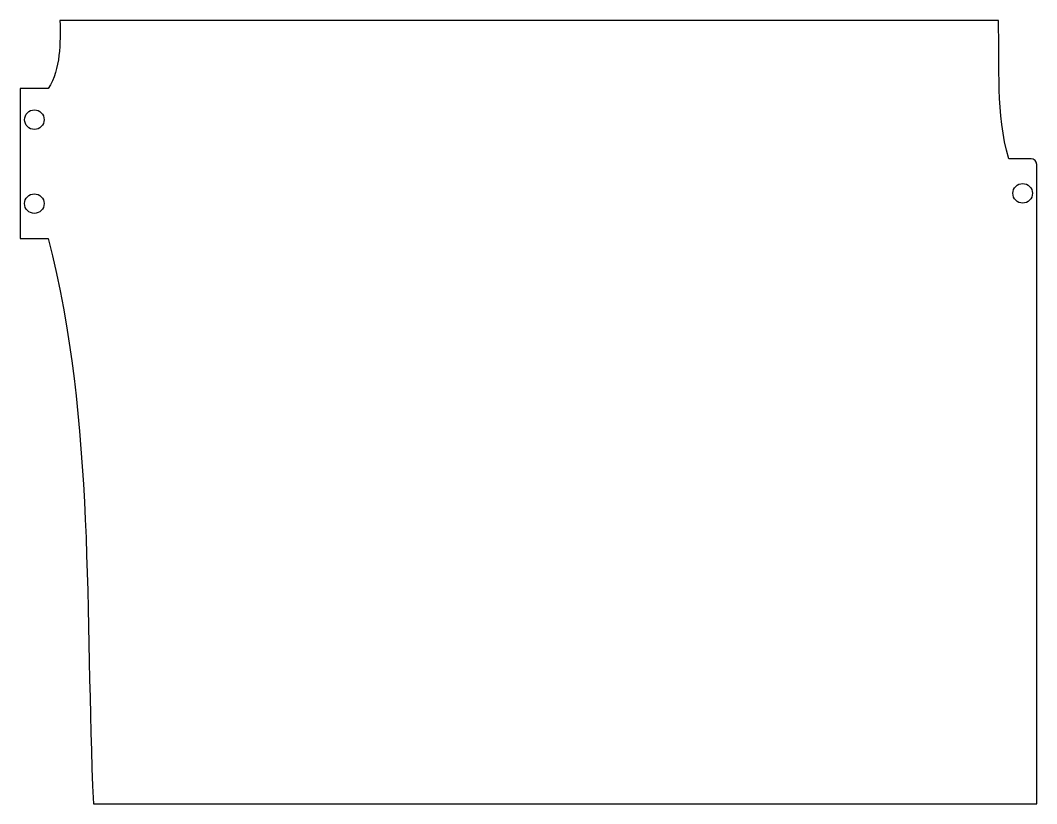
# Model space of a CAD drawing. Header units: millimetres. Extents: x -99 to 83, y -377 to -237.
import ezdxf

# ---------------------------------------------------------------- set-up
doc = ezdxf.new("R2010")
doc.units = ezdxf.units.MM

msp = doc.modelspace()

# ---------------------------------------------------------------- linework, layer by layer
at = {"color": 7, "linetype": 'Continuous', "lineweight": 25}
for p, q in [((76.06, -236.96), (-91.67, -236.96)), ((-98.75, -249.15), (-98.75, -275.96)), ((-93.75, -249.15), (-98.75, -249.15)), ((81.9, -261.71), (77.9, -261.71)), ((82.9, -376.93), (82.9, -262.71)), ((-98.75, -275.96), (-93.75, -275.96)), ((-85.7, -376.93), (82.9, -376.93))]:
    msp.add_line(p, q, dxfattribs=at)
for centre in [(-96.24, -254.71), (80.4, -267.87), (-96.25, -269.71)]:
    msp.add_circle(centre, 1.75, dxfattribs=at)
msp.add_arc((81.9, -262.71), 1, 360, 90, dxfattribs=at)
for points in [[(-91.67, -236.96), (-91.58, -241.06), (-91.54, -245.52), (-93.75, -249.15)], [(77.9, -261.71), (75.59, -253.6), (76.34, -245.24), (76.06, -236.96)], [(-93.75, -275.96), (-85.33, -309.02), (-87.24, -343.16), (-85.7, -376.93)]]:
    msp.add_open_spline(points, degree=3, dxfattribs=at)

doc.saveas('drawing.dxf')
